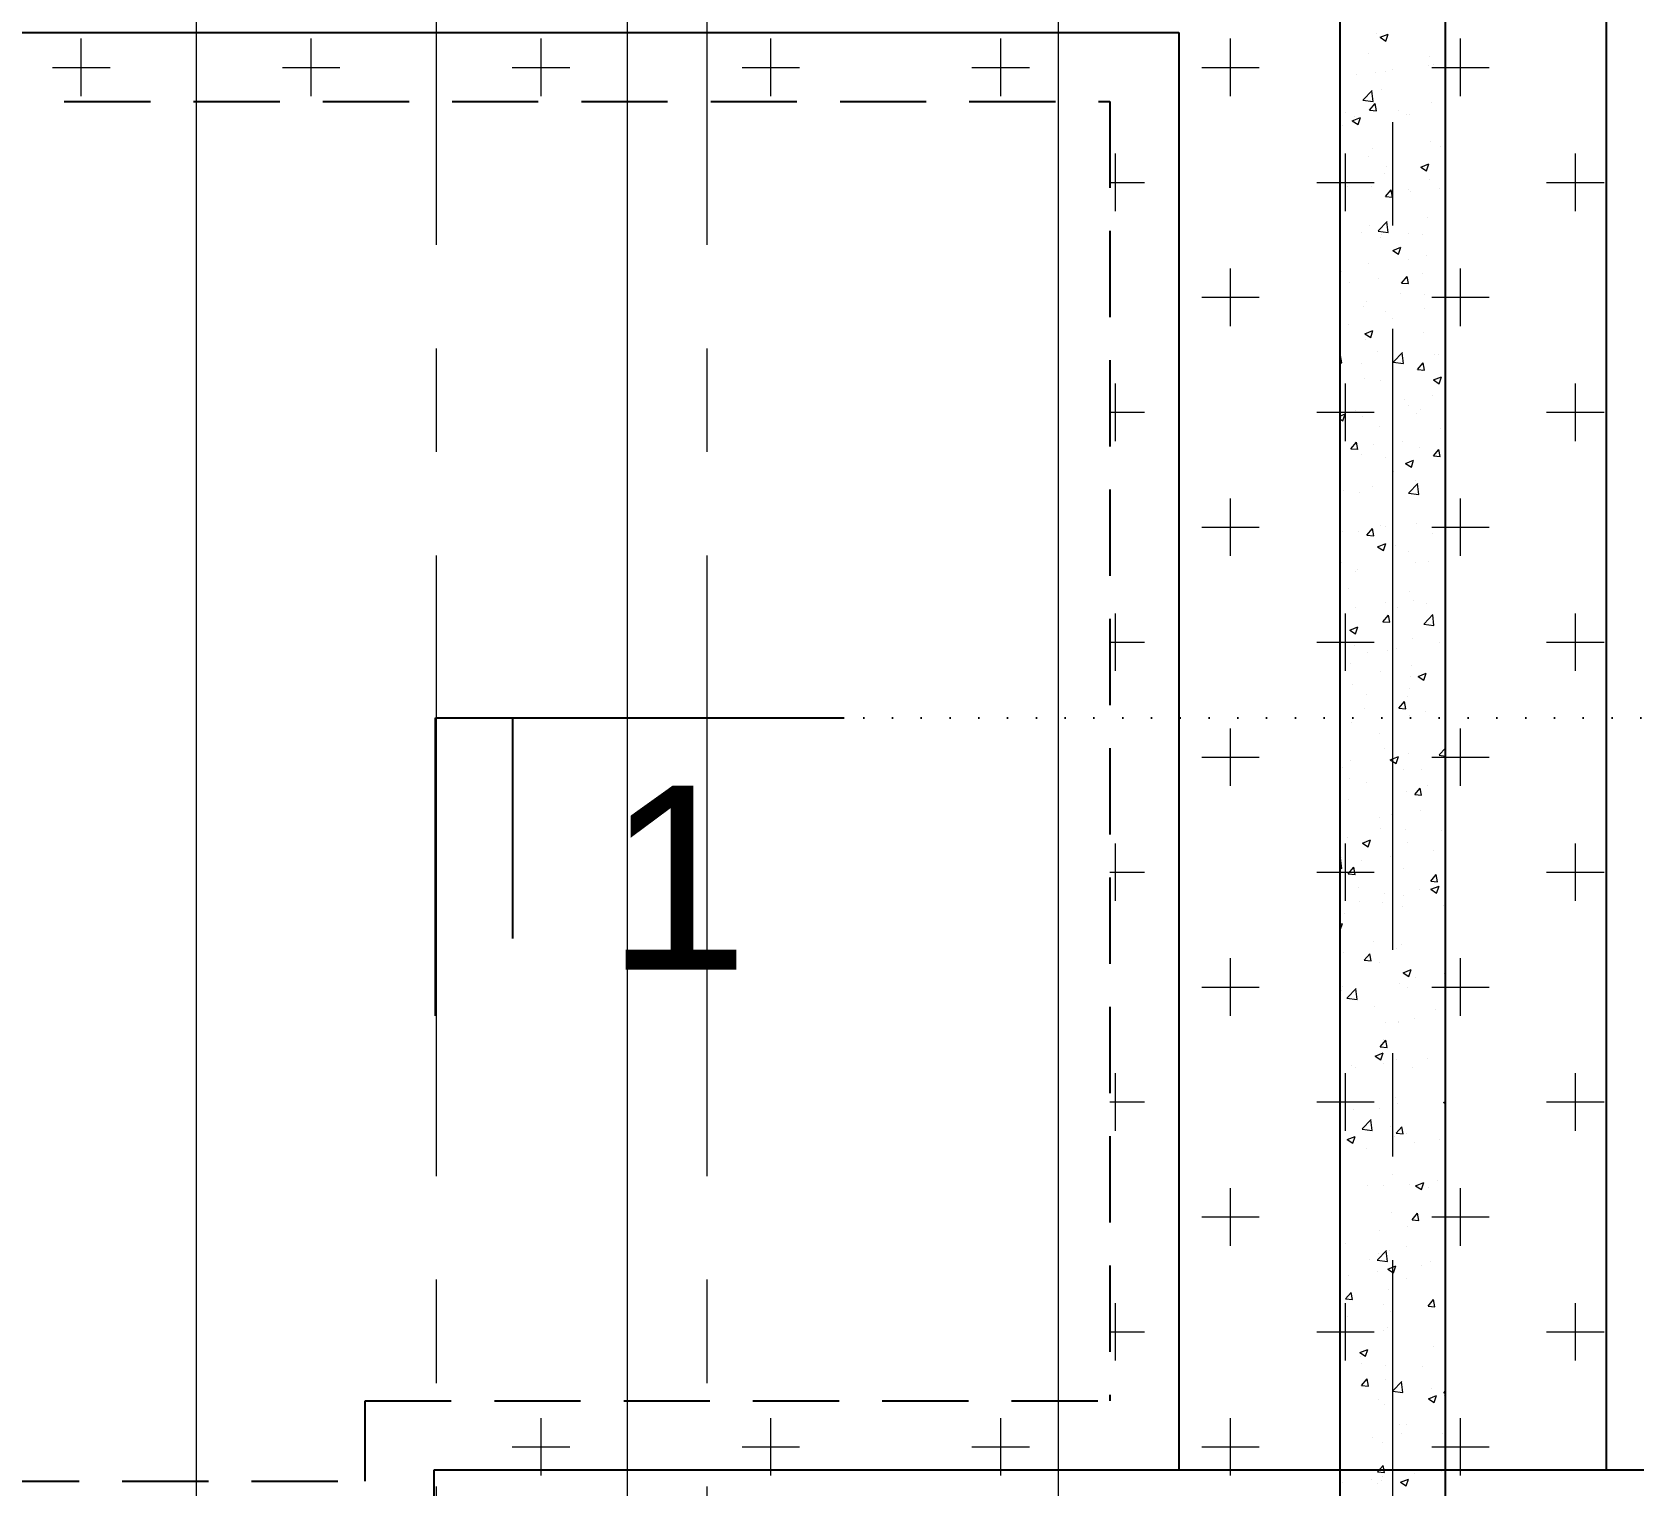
# Model space of a CAD drawing. Header units: inches. Extents: x 1472972 to 1563198, y -500444 to -382436.
# Drawn here: x 1502455 to 1505940, y -427585 to -424423 of the extents above; entities that cross this region are included whole.
import ezdxf

# ---------------------------------------------------------------- set-up
doc = ezdxf.new("R2010")
doc.units = ezdxf.units.IN
doc.header["$MEASUREMENT"] = 0
for name, pattern in [('( Hidden )', [0.375, 0.25, -0.125]), ('CONTINOUS', [0]), ('DOT', [0.25, 0, -0.25]), ('HIDDEN', [0.375, 0.25, -0.125]), ('SKY CITY 100MT BASEMENT AND HP COLUMN GRID$0$CENTER2', [1.125, 0.75, -0.125, 0.125, -0.125])]:
    doc.linetypes.add(name, pattern=pattern)
for name, color, linetype, lineweight in [('HATCH', 7, 'Continuous', 18), ('R C C  HATCH', 8, 'Continuous', 18), ('RAMP', 8, 'Continuous', 9), ('SKY CITY 100MT BASEMENT AND HP COLUMN GRID$0$cen-line', 8, 'SKY CITY 100MT BASEMENT AND HP COLUMN GRID$0$CENTER2', 0)]:
    doc.layers.add(name, color=color, linetype=linetype, lineweight=lineweight)
for name, color, linetype in [('S-DIAPHRAGM WALL', 1, 'Continuous'), ('S-FOOTING', 4, 'Continuous'), ('S-PCC', 7, 'HIDDEN'), ('S-RCC WALL', 6, 'Continuous'), ('S-SEC. MARK', 1, 'Continuous')]:
    doc.layers.add(name, color=color, linetype=linetype)
doc.styles.add('SANSSERIF', font='arial.ttf')

msp = doc.modelspace()

# ---------------------------------------------------------------- hatches: boundary and pattern name
at = {"layer": 'RAMP'}
h = msp.add_hatch(dxfattribs=at)
h.set_pattern_fill('ANSI31', color=8, scale=7500, angle=45)
edge = h.paths.add_edge_path()
edge.add_line((1497367.8, -429124.4), (1505554.9, -429124.4))
edge.add_line((1505554.9, -429124.4), (1505554.9, -423024.4))
edge.add_line((1505554.9, -423024.4), (1497887.9, -423024.4))
edge.add_arc((1497862.9, -420909.5), 2115.1, 256.4614, 270.6758, ccw=False)
edge.add_line((1497367.8, -422965.8), (1497367.8, -429124.4))
at = {"layer": 'S-DIAPHRAGM WALL', "true_color": 0x828282}
h = msp.add_hatch(color=8, dxfattribs=at)
h.dxf.hatch_style = 1
h.paths.add_polyline_path([(1476764.5, -386180.6), (1477769.1, -460913.6), (1517028.6, -460913.6), (1517028.6, -420907.7), (1519026.1, -420907.7), (1519026.1, -386180.6)], flags=16)
h.paths.add_polyline_path([(1476156.4, -385580.6), (1477177.1, -461513.6), (1517628.6, -461513.6), (1517628.6, -421507.7), (1519626.1, -421507.7), (1519626.1, -385580.6)])

# ---------------------------------------------------------------- linework, layer by layer
at = {"layer": 'HATCH', "color": 8, "linetype": 'Continuous'}
for p, q in [((1502562.5, -424562.5), (1502562.5, -424437.5)), ((1503062.5, -424562.5), (1503062.5, -424437.5)), ((1503562.5, -424562.5), (1503562.5, -424437.5)), ((1504062.5, -424562.5), (1504062.5, -424437.5)), ((1504562.5, -424562.5), (1504562.5, -424437.5)), ((1505062.5, -424562.5), (1505062.5, -424437.5)), ((1505562.5, -424562.5), (1505562.5, -424437.5)), ((1502500, -424500), (1502625, -424500)), ((1503000, -424500), (1503125, -424500)), ((1503500, -424500), (1503625, -424500)), ((1504000, -424500), (1504125, -424500)), ((1504500, -424500), (1504625, -424500)), ((1505000, -424500), (1505125, -424500)), ((1505500, -424500), (1505625, -424500)), ((1504812.5, -424812.5), (1504812.5, -424687.5)), ((1505312.5, -424812.5), (1505312.5, -424687.5)), ((1505812.5, -424812.5), (1505812.5, -424687.5)), ((1504799.9, -424750), (1504875, -424750)), ((1505250, -424750), (1505375, -424750)), ((1505750, -424750), (1505875, -424750)), ((1505062.5, -425062.5), (1505062.5, -424937.5)), ((1505562.5, -425062.5), (1505562.5, -424937.5)), ((1505000, -425000), (1505125, -425000)), ((1505500, -425000), (1505625, -425000)), ((1504812.5, -425312.5), (1504812.5, -425187.5)), ((1505312.5, -425312.5), (1505312.5, -425187.5)), ((1505812.5, -425312.5), (1505812.5, -425187.5)), ((1504799.9, -425250), (1504875, -425250)), ((1505250, -425250), (1505375, -425250)), ((1505750, -425250), (1505875, -425250)), ((1505062.5, -425562.5), (1505062.5, -425437.5)), ((1505562.5, -425562.5), (1505562.5, -425437.5)), ((1505000, -425500), (1505125, -425500)), ((1505500, -425500), (1505625, -425500)), ((1504812.5, -425812.5), (1504812.5, -425687.5)), ((1505312.5, -425812.5), (1505312.5, -425687.5)), ((1505812.5, -425812.5), (1505812.5, -425687.5)), ((1504799.9, -425750), (1504875, -425750)), ((1505250, -425750), (1505375, -425750)), ((1505750, -425750), (1505875, -425750)), ((1505062.5, -426062.5), (1505062.5, -425937.5)), ((1505562.5, -426062.5), (1505562.5, -425937.5)), ((1505000, -426000), (1505125, -426000)), ((1505500, -426000), (1505625, -426000)), ((1504812.5, -426312.5), (1504812.5, -426187.5)), ((1505312.5, -426312.5), (1505312.5, -426187.5)), ((1505812.5, -426312.5), (1505812.5, -426187.5)), ((1504799.9, -426250), (1504875, -426250)), ((1505250, -426250), (1505375, -426250)), ((1505750, -426250), (1505875, -426250)), ((1505062.5, -426562.5), (1505062.5, -426437.5)), ((1505562.5, -426562.5), (1505562.5, -426437.5)), ((1505000, -426500), (1505125, -426500)), ((1505500, -426500), (1505625, -426500)), ((1504812.5, -426812.5), (1504812.5, -426687.5)), ((1505312.5, -426812.5), (1505312.5, -426687.5)), ((1505812.5, -426812.5), (1505812.5, -426687.5)), ((1504799.9, -426750), (1504875, -426750)), ((1505250, -426750), (1505375, -426750)), ((1505750, -426750), (1505875, -426750)), ((1505062.5, -427062.5), (1505062.5, -426937.5)), ((1505562.5, -427062.5), (1505562.5, -426937.5)), ((1505000, -427000), (1505125, -427000)), ((1505500, -427000), (1505625, -427000)), ((1504812.5, -427312.5), (1504812.5, -427187.5)), ((1505312.5, -427312.5), (1505312.5, -427187.5)), ((1505812.5, -427312.5), (1505812.5, -427187.5)), ((1504799.9, -427250), (1504875, -427250)), ((1505250, -427250), (1505375, -427250)), ((1505750, -427250), (1505875, -427250)), ((1503562.5, -427562.5), (1503562.5, -427437.5)), ((1504062.5, -427562.5), (1504062.5, -427437.5)), ((1504562.5, -427562.5), (1504562.5, -427437.5)), ((1505062.5, -427562.5), (1505062.5, -427437.5)), ((1505562.5, -427562.5), (1505562.5, -427437.5)), ((1503500, -427500), (1503625, -427500)), ((1504000, -427500), (1504125, -427500)), ((1504500, -427500), (1504625, -427500)), ((1505000, -427500), (1505125, -427500)), ((1505500, -427500), (1505625, -427500))]:
    msp.add_line(p, q, dxfattribs=at)
at = {"layer": 'R C C  HATCH', "linetype": 'Continuous'}
for p, q in [((1505380.2, -424426.7), (1505380.2, -424426.7)), ((1505388.1, -424434.6), (1505405.6, -424427.9)), ((1505388.1, -424434.6), (1505400.5, -424443)), ((1505400.5, -424443), (1505405.6, -424427.9)), ((1505361.9, -424470.8), (1505361.9, -424470.8)), ((1505495.4, -424476.4), (1505495.4, -424476.4)), ((1505335.9, -424516.5), (1505335.9, -424516.5)), ((1505377.1, -424510), (1505377.1, -424510)), ((1505398.5, -424508.2), (1505398.5, -424508.2)), ((1505414.6, -424504.3), (1505414.6, -424504.3)), ((1505493.2, -424495.8), (1505493.2, -424495.8)), ((1505503.4, -424494), (1505503.4, -424494)), ((1505350.8, -424570.2), (1505370.2, -424550)), ((1505372.4, -424574.4), (1505369.6, -424550.6)), ((1505391.1, -424547.3), (1505391.1, -424547.3)), ((1505350.1, -424570.9), (1505372.4, -424574.4)), ((1505365, -424592.8), (1505377.1, -424578.5)), ((1505365, -424592.8), (1505379.9, -424594.1)), ((1505374.1, -424593.2), (1505374.1, -424593.2)), ((1505379.9, -424594.2), (1505377, -424578.5)), ((1505427.4, -424594.4), (1505427.4, -424594.4)), ((1505500.4, -424577.2), (1505500.4, -424577.2)), ((1505305.2, -424627.2), (1505305.2, -424627.2)), ((1505312.2, -424597.8), (1505312.2, -424597.8)), ((1505327.3, -424615.9), (1505344.8, -424609.2)), ((1505327.3, -424615.9), (1505339.7, -424624.3)), ((1505332.7, -424606.8), (1505332.7, -424606.8)), ((1505339.7, -424624.3), (1505344.8, -424609.2)), ((1505445.6, -424603.5), (1505445.6, -424603.5)), ((1505451, -424602.2), (1505451, -424602.2)), ((1505497.3, -424660.4), (1505497.3, -424660.4)), ((1505361.6, -424693), (1505361.6, -424693)), ((1505371.1, -424676.4), (1505371.1, -424676.4)), ((1505519.5, -424672.2), (1505519.5, -424672.2)), ((1505397, -424731.2), (1505397, -424731.2)), ((1505400.7, -424714.7), (1505400.7, -424714.7)), ((1505476.5, -424716.6), (1505494, -424709.8)), ((1505476.5, -424716.6), (1505488.9, -424725)), ((1505488.9, -424725), (1505494, -424709.9)), ((1505316.2, -424759.2), (1505316.2, -424759.2)), ((1505368, -424759.6), (1505368, -424759.6)), ((1505399.7, -424780.9), (1505411.7, -424766.5)), ((1505414.6, -424782.2), (1505411.7, -424766.5)), ((1505449.7, -424764.8), (1505449.7, -424764.8)), ((1505453.8, -424770.8), (1505453.8, -424770.8)), ((1505494.3, -424743.6), (1505494.3, -424743.6)), ((1505516.3, -424762.5), (1505516.3, -424762.5)), ((1505399.7, -424780.9), (1505414.6, -424782.2)), ((1505383.9, -424855.2), (1505403.4, -424834.9)), ((1505405.5, -424859.3), (1505402.7, -424835.5)), ((1505491.3, -424826.9), (1505491.3, -424826.9)), ((1505347.2, -424858.3), (1505347.2, -424858.3)), ((1505365, -424842.9), (1505365, -424842.9)), ((1505383.3, -424855.8), (1505405.5, -424859.3)), ((1505388, -424869.4), (1505388, -424869.4)), ((1505390.3, -424863.9), (1505390.3, -424863.9)), ((1505450.6, -424861.1), (1505450.6, -424861.1)), ((1505480.7, -424863.9), (1505480.7, -424863.9)), ((1505415.7, -424897.9), (1505433.2, -424891.1)), ((1505415.7, -424897.9), (1505428.1, -424906.2)), ((1505428.1, -424906.2), (1505433.2, -424891.1)), ((1505488.2, -424910.1), (1505488.2, -424910.1)), ((1505304.4, -424943.8), (1505304.4, -424943.8)), ((1505362, -424926.1), (1505362, -424926.1)), ((1505450.2, -424918.8), (1505450.2, -424918.8)), ((1505322.2, -424968), (1505322.2, -424968)), ((1505384.8, -424959.7), (1505384.8, -424959.7)), ((1505434.4, -424968.9), (1505446.4, -424954.6)), ((1505434.4, -424968.9), (1505449.3, -424970.2)), ((1505449.3, -424970.3), (1505446.4, -424954.6)), ((1505479.5, -424947.3), (1505479.5, -424947.3)), ((1505358.9, -425009.3), (1505358.9, -425009.3)), ((1505432, -424991.7), (1505432, -424991.7)), ((1505485.2, -424993.3), (1505485.2, -424993.3)), ((1505351.3, -425019.6), (1505351.3, -425019.6)), ((1505399.9, -425031.3), (1505399.9, -425031.3)), ((1505413.7, -425045.9), (1505413.7, -425045.9)), ((1505484.7, -425025.3), (1505484.7, -425025.3)), ((1505319, -425058.3), (1505319, -425058.3)), ((1505354.8, -425079.1), (1505372.3, -425072.4)), ((1505354.8, -425079.1), (1505367.3, -425087.5)), ((1505367.3, -425087.5), (1505372.3, -425072.4)), ((1505482.1, -425076.5), (1505482.1, -425076.5)), ((1505355.9, -425092.5), (1505355.9, -425092.5)), ((1505382.3, -425118.8), (1505382.3, -425118.8)), ((1505417.1, -425140.1), (1505436.5, -425119.8)), ((1505299.9, -425129.2), (1505301.8, -425126.9)), ((1505299.9, -425142.2), (1505304.7, -425142.6)), ((1505304.7, -425142.6), (1505301.8, -425126.9)), ((1505348, -425144.5), (1505348, -425144.5)), ((1505416.4, -425140.7), (1505438.7, -425144.2)), ((1505438.6, -425144.2), (1505435.9, -425120.4)), ((1505469.1, -425157), (1505481.1, -425142.6)), ((1505484, -425158.3), (1505481.1, -425142.6)), ((1505505.8, -425123.7), (1505505.8, -425123.7)), ((1505515.7, -425124.4), (1505515.7, -425124.4)), ((1505352.8, -425175.8), (1505352.8, -425175.8)), ((1505389.6, -425180.5), (1505389.6, -425180.5)), ((1505469.1, -425157), (1505484, -425158.3)), ((1505479.1, -425159.8), (1505479.1, -425159.8)), ((1505504.1, -425179.8), (1505521.6, -425173.1)), ((1505504.1, -425179.8), (1505516.5, -425188.2)), ((1505516.5, -425188.2), (1505521.6, -425173.1)), ((1505440.1, -425222.3), (1505440.1, -425222.3)), ((1505502.7, -425214.1), (1505502.7, -425214.1)), ((1505299.9, -425258.2), (1505311.5, -425253.7)), ((1505306.4, -425268.8), (1505311.5, -425253.7)), ((1505333.6, -425246.5), (1505333.6, -425246.5)), ((1505349.8, -425259), (1505349.8, -425259)), ((1505449.5, -425235.4), (1505449.5, -425235.4)), ((1505467, -425252.2), (1505467, -425252.2)), ((1505476.1, -425243), (1505476.1, -425243)), ((1505299.9, -425264.4), (1505306.5, -425268.8)), ((1505303.7, -425260.4), (1505303.7, -425260.4)), ((1505386.3, -425280.1), (1505386.3, -425280.1)), ((1505519.7, -425285.7), (1505519.7, -425285.7)), ((1505324.4, -425329.3), (1505336.5, -425315)), ((1505339.4, -425330.7), (1505336.5, -425315)), ((1505374.3, -425320.9), (1505374.3, -425320.9)), ((1505436.9, -425312.7), (1505436.9, -425312.7)), ((1505473, -425326.2), (1505473, -425326.2)), ((1505324.4, -425329.3), (1505339.4, -425330.6)), ((1505346.8, -425342.2), (1505346.8, -425342.2)), ((1505399.2, -425347.9), (1505399.2, -425347.9)), ((1505443.2, -425361.1), (1505460.7, -425354.4)), ((1505443.2, -425361.1), (1505455.7, -425369.5)), ((1505455.7, -425369.5), (1505460.7, -425354.4)), ((1505503.8, -425345), (1505515.8, -425330.7)), ((1505503.8, -425345), (1505518.7, -425346.3)), ((1505518.7, -425346.4), (1505515.8, -425330.7)), ((1505417.3, -425379.2), (1505417.3, -425379.2)), ((1505308.5, -425419.5), (1505308.5, -425419.5)), ((1505343.7, -425425.4), (1505343.7, -425425.4)), ((1505371.1, -425411.3), (1505371.1, -425411.3)), ((1505449.6, -425425.7), (1505471.8, -425429.1)), ((1505450.2, -425425), (1505469.7, -425404.7)), ((1505465.8, -425398.8), (1505465.8, -425398.8)), ((1505471.8, -425429.1), (1505469, -425405.3)), ((1505470, -425409.4), (1505470, -425409.4)), ((1505359.1, -425517.4), (1505371.2, -425503)), ((1505374.1, -425518.7), (1505371.2, -425503)), ((1505388.9, -425497), (1505388.9, -425497)), ((1505400, -425497.4), (1505400, -425497.4)), ((1505466.9, -425492.6), (1505466.9, -425492.6)), ((1505305.4, -425509.9), (1505305.4, -425509.9)), ((1505340.7, -425508.7), (1505340.7, -425508.7)), ((1505359.1, -425517.4), (1505374.1, -425518.7)), ((1505368.6, -425507), (1505368.6, -425507)), ((1505382.4, -425542.4), (1505399.9, -425535.7)), ((1505394.8, -425550.8), (1505399.9, -425535.7)), ((1505502.1, -425512.6), (1505502.1, -425512.6)), ((1505382.4, -425542.4), (1505394.8, -425550.8)), ((1505421.3, -425540.6), (1505421.3, -425540.6)), ((1505448.8, -425551.9), (1505448.8, -425551.9)), ((1505303, -425577), (1505303, -425577)), ((1505334.3, -425596), (1505334.3, -425596)), ((1505337.6, -425591.9), (1505337.6, -425591.9)), ((1505463.9, -425575.9), (1505463.9, -425575.9)), ((1505492.2, -425575.2), (1505492.2, -425575.2)), ((1505318.9, -425634.1), (1505318.9, -425634.1)), ((1505452.3, -425639.7), (1505452.3, -425639.7)), ((1505334.6, -425675.1), (1505334.6, -425675.1)), ((1505398.5, -425664.4), (1505398.5, -425664.4)), ((1505426.4, -425673.8), (1505426.4, -425673.8)), ((1505460.9, -425659.1), (1505460.9, -425659.1)), ((1505489, -425665.6), (1505489, -425665.6)), ((1505393.8, -425705.4), (1505405.9, -425691.1)), ((1505393.8, -425705.4), (1505408.8, -425706.7)), ((1505408.7, -425706.8), (1505405.8, -425691.1)), ((1505482.7, -425710.6), (1505504.9, -425714)), ((1505483.3, -425709.9), (1505502.8, -425689.6)), ((1505504.9, -425714), (1505502.2, -425690.3)), ((1505321.6, -425723.7), (1505339.1, -425716.9)), ((1505321.6, -425723.7), (1505334, -425732)), ((1505334, -425732.1), (1505339.1, -425716.9)), ((1505457.8, -425742.3), (1505457.8, -425742.3)), ((1505331.6, -425758.3), (1505331.6, -425758.3)), ((1505360.6, -425772.4), (1505360.6, -425772.4)), ((1505403.6, -425767.5), (1505403.6, -425767.5)), ((1505423.2, -425764.2), (1505423.2, -425764.2)), ((1505517.9, -425751.7), (1505517.9, -425751.7)), ((1505322.9, -425795.4), (1505322.9, -425795.4)), ((1505388.1, -425813.6), (1505388.1, -425813.6)), ((1505456.4, -425801), (1505456.4, -425801)), ((1505328.5, -425841.5), (1505328.5, -425841.5)), ((1505452.1, -425850.3), (1505452.1, -425850.3)), ((1505454.8, -425825.5), (1505454.8, -425825.5)), ((1505470.8, -425824.3), (1505488.3, -425817.6)), ((1505470.8, -425824.3), (1505483.2, -425832.7)), ((1505483.2, -425832.7), (1505488.3, -425817.6)), ((1505357.4, -425862.8), (1505357.4, -425862.8)), ((1505428.5, -425893.5), (1505440.6, -425879.1)), ((1505443.4, -425894.8), (1505440.5, -425879.1)), ((1505448, -425868.5), (1505448, -425868.5)), ((1505302.2, -425893.5), (1505302.2, -425893.5)), ((1505353.9, -425894.5), (1505353.9, -425894.5)), ((1505428.5, -425893.5), (1505443.4, -425894.8)), ((1505451.7, -425908.8), (1505451.7, -425908.8)), ((1505487.4, -425900.2), (1505487.4, -425900.2)), ((1505325.5, -425924.8), (1505325.5, -425924.8)), ((1505386.4, -425948.9), (1505386.4, -425948.9)), ((1505397.7, -425981), (1505397.7, -425981)), ((1505516.5, -425994.8), (1505529.9, -425980.8)), ((1505305.2, -426022.3), (1505305.2, -426022.3)), ((1505322.4, -426008), (1505322.4, -426008)), ((1505410, -426005.6), (1505427.5, -425998.9)), ((1505410, -426005.6), (1505422.4, -426014)), ((1505422.4, -426014), (1505427.5, -425998.9)), ((1505448.7, -425992), (1505448.7, -425992)), ((1505515.9, -425995.5), (1505529.9, -425997.7)), ((1505320.6, -426047.5), (1505320.6, -426047.5)), ((1505357.9, -426055.9), (1505357.9, -426055.9)), ((1505438.7, -426027.9), (1505438.7, -426027.9)), ((1505478.5, -426026.7), (1505478.5, -426026.7)), ((1505319.4, -426091.2), (1505319.4, -426091.2)), ((1505445.7, -426075.2), (1505445.7, -426075.2)), ((1505463.2, -426081.5), (1505475.2, -426067.2)), ((1505463.2, -426081.5), (1505478.1, -426082.8)), ((1505478.1, -426082.9), (1505475.2, -426067.2)), ((1505491.4, -426061.5), (1505491.4, -426061.5)), ((1505387.4, -426130.2), (1505387.4, -426130.2)), ((1505412.7, -426125.3), (1505412.7, -426125.3)), ((1505475.3, -426117.1), (1505475.3, -426117.1)), ((1505388.9, -426155), (1505388.9, -426155)), ((1505442.6, -426158.4), (1505442.6, -426158.4)), ((1505522.4, -426160.6), (1505522.4, -426160.6)), ((1505316.4, -426174.4), (1505316.4, -426174.4)), ((1505349.2, -426186.9), (1505366.7, -426180.2)), ((1505349.2, -426186.9), (1505361.6, -426195.3)), ((1505361.6, -426195.3), (1505366.6, -426180.2)), ((1505447.3, -426185.1), (1505447.3, -426185.1)), ((1505299.9, -426220.5), (1505302.3, -426218)), ((1505301.5, -426210.1), (1505301.5, -426210.1)), ((1505304.4, -426242.4), (1505301.6, -426218.7)), ((1505347, -426224), (1505347, -426224)), ((1505409.5, -426215.7), (1505409.5, -426215.7)), ((1505504.2, -426203.2), (1505504.2, -426203.2)), ((1505299.9, -426241.8), (1505304.4, -426242.4)), ((1505313.3, -426257.7), (1505313.3, -426257.7)), ((1505318.6, -426253.9), (1505330.6, -426239.5)), ((1505318.6, -426253.9), (1505333.5, -426255.2)), ((1505333.5, -426255.2), (1505330.6, -426239.5)), ((1505439.6, -426241.7), (1505439.6, -426241.7)), ((1505497.9, -426269.6), (1505509.9, -426255.2)), ((1505497.9, -426269.6), (1505512.8, -426270.9)), ((1505512.8, -426270.9), (1505509.9, -426255.2)), ((1505340.3, -426282.7), (1505340.3, -426282.7)), ((1505397, -426297.6), (1505397, -426297.6)), ((1505438.5, -426301.9), (1505438.5, -426301.9)), ((1505473.7, -426288.4), (1505473.7, -426288.4)), ((1505498.4, -426287.5), (1505515.9, -426280.8)), ((1505498.4, -426287.5), (1505510.8, -426295.9)), ((1505510.8, -426295.9), (1505515.9, -426280.8)), ((1505343.8, -426314.3), (1505343.8, -426314.3)), ((1505393, -426316.3), (1505393, -426316.3)), ((1505436.5, -426324.9), (1505436.5, -426324.9)), ((1505526.4, -426322), (1505526.4, -426322)), ((1505299.9, -426363.7), (1505305.8, -426361.5)), ((1505300.7, -426376.6), (1505305.8, -426361.5)), ((1505310.3, -426340.9), (1505310.3, -426340.9)), ((1505299.9, -426376), (1505300.8, -426376.6)), ((1505372.7, -426400.5), (1505372.7, -426400.5)), ((1505433.5, -426408.1), (1505433.5, -426408.1)), ((1505307.2, -426424.1), (1505307.2, -426424.1)), ((1505353.2, -426441.9), (1505365.3, -426427.6)), ((1505353.2, -426441.9), (1505368.2, -426443.2)), ((1505368.2, -426443.3), (1505365.3, -426427.6)), ((1505424, -426415.5), (1505424, -426415.5)), ((1505386.7, -426446.8), (1505386.7, -426446.8)), ((1505437.6, -426468.8), (1505455.1, -426462.1)), ((1505437.6, -426468.8), (1505450, -426477.2)), ((1505450, -426477.2), (1505455, -426462.1)), ((1505464.8, -426478.3), (1505464.8, -426478.3)), ((1505527.4, -426470), (1505527.4, -426470)), ((1505304.2, -426507.3), (1505304.2, -426507.3)), ((1505306.9, -426499.1), (1505306.9, -426499.1)), ((1505316, -426523.2), (1505335.4, -426502.9)), ((1505337.6, -426527.3), (1505334.8, -426503.6)), ((1505430.5, -426491.3), (1505430.5, -426491.3)), ((1505446.6, -426501.7), (1505446.6, -426501.7)), ((1505300.8, -426526.7), (1505300.8, -426526.7)), ((1505315.3, -426523.9), (1505337.6, -426527.4)), ((1505375.3, -426543.2), (1505375.3, -426543.2)), ((1505399, -426576.9), (1505399, -426576.9)), ((1505427.4, -426574.6), (1505427.4, -426574.6)), ((1505428, -426576.8), (1505428, -426576.8)), ((1505461.6, -426568.6), (1505461.6, -426568.6)), ((1505508.7, -426548.8), (1505508.7, -426548.8)), ((1505301.2, -426590.6), (1505301.2, -426590.6)), ((1505387.9, -426630), (1505400, -426615.6)), ((1505396.2, -426614.2), (1505396.2, -426614.2)), ((1505402.9, -426631.3), (1505400, -426615.6)), ((1505376.7, -426650.1), (1505394.2, -426643.4)), ((1505376.7, -426650.1), (1505389.2, -426658.5)), ((1505387.9, -426630), (1505402.9, -426631.3)), ((1505389.1, -426658.5), (1505394.2, -426643.4)), ((1505325.5, -426670.3), (1505325.5, -426670.3)), ((1505333.3, -426675.5), (1505333.3, -426675.5)), ((1505395.9, -426667.2), (1505395.9, -426667.2)), ((1505424.4, -426657.8), (1505424.4, -426657.8)), ((1505459, -426675.9), (1505459, -426675.9)), ((1505490.5, -426654.8), (1505490.5, -426654.8)), ((1505421.3, -426741), (1505421.3, -426741)), ((1505424.8, -426753.4), (1505424.8, -426753.4)), ((1505525.9, -426750.8), (1505529.9, -426749.2)), ((1505525.9, -426750.8), (1505529.9, -426753.5)), ((1505330.1, -426765.8), (1505330.1, -426765.8)), ((1505349.1, -426808.1), (1505368.6, -426787.9)), ((1505370.7, -426812.3), (1505367.9, -426788.5)), ((1505385.9, -426763.3), (1505385.9, -426763.3)), ((1505315.9, -426831.4), (1505333.4, -426824.7)), ((1505328.3, -426839.8), (1505333.4, -426824.7)), ((1505348.5, -426808.8), (1505370.7, -426812.3)), ((1505410.3, -426803.7), (1505410.3, -426803.7)), ((1505418.3, -426824.2), (1505418.3, -426824.2)), ((1505422.6, -426818), (1505434.7, -426803.7)), ((1505422.6, -426818), (1505437.6, -426819.3)), ((1505437.6, -426819.4), (1505434.7, -426803.7)), ((1505445.8, -426818.2), (1505445.8, -426818.2)), ((1505300, -426843.2), (1505300, -426843.2)), ((1505315.9, -426831.4), (1505328.3, -426839.8)), ((1505329.6, -426831.6), (1505329.6, -426831.6)), ((1505359, -426852), (1505359, -426852)), ((1505463, -426837.3), (1505463, -426837.3)), ((1505516.9, -426831.2), (1505516.9, -426831.2)), ((1505360.6, -426930.8), (1505360.6, -426930.8)), ((1505395.5, -426930.7), (1505395.5, -426930.7)), ((1505415.3, -426907.4), (1505415.3, -426907.4)), ((1505451.1, -426929.8), (1505451.1, -426929.8)), ((1505465.1, -426932.1), (1505482.6, -426925.3)), ((1505477.5, -426940.5), (1505482.6, -426925.3)), ((1505513.7, -426921.6), (1505513.7, -426921.6)), ((1505465.1, -426932.1), (1505477.6, -426940.5)), ((1505494, -426936.4), (1505494, -426936.4)), ((1505412.2, -426990.7), (1505412.2, -426990.7)), ((1505457.3, -427006.1), (1505469.4, -426991.7)), ((1505472.2, -427007.4), (1505469.3, -426991.7)), ((1505385.4, -427028.4), (1505385.4, -427028.4)), ((1505447.9, -427020.2), (1505447.9, -427020.2)), ((1505457.3, -427006.1), (1505472.3, -427007.4)), ((1505311.9, -427058.5), (1505311.9, -427058.5)), ((1505445.4, -427064.1), (1505445.4, -427064.1)), ((1505364.6, -427092.1), (1505364.6, -427092.1)), ((1505381.6, -427093.7), (1505403.9, -427097.2)), ((1505382.3, -427093.1), (1505401.7, -427072.8)), ((1505385.2, -427079.9), (1505385.2, -427079.9)), ((1505403.8, -427097.2), (1505401.1, -427073.4)), ((1505409.2, -427073.9), (1505409.2, -427073.9)), ((1505498.1, -427097.7), (1505498.1, -427097.7)), ((1505319.6, -427127), (1505319.6, -427127)), ((1505382.2, -427118.8), (1505382.2, -427118.8)), ((1505404.3, -427113.4), (1505421.8, -427106.6)), ((1505404.3, -427113.4), (1505416.7, -427121.7)), ((1505416.7, -427121.7), (1505421.8, -427106.6)), ((1505445.1, -427134.8), (1505445.1, -427134.8)), ((1505476.9, -427106.3), (1505476.9, -427106.3)), ((1505312.7, -427178.4), (1505324.7, -427164.1)), ((1505327.6, -427179.8), (1505324.7, -427164.1)), ((1505406.1, -427157.1), (1505406.1, -427157.1)), ((1505312.7, -427178.4), (1505327.6, -427179.8)), ((1505395.6, -427191.2), (1505395.6, -427191.2)), ((1505411.1, -427204.9), (1505411.1, -427204.9)), ((1505492, -427194.1), (1505504.1, -427179.8)), ((1505492, -427194.1), (1505506.9, -427195.4)), ((1505506.9, -427195.5), (1505504, -427179.8)), ((1505529.1, -427196.9), (1505529.1, -427196.9)), ((1505316.4, -427217.4), (1505316.4, -427217.4)), ((1505403.1, -427240.3), (1505403.1, -427240.3)), ((1505394.8, -427247.3), (1505394.8, -427247.3)), ((1505343.5, -427294.6), (1505361, -427287.9)), ((1505343.5, -427294.6), (1505355.9, -427303)), ((1505345.3, -427303.5), (1505345.3, -427303.5)), ((1505355.9, -427303), (1505361, -427287.9)), ((1505503.2, -427282.7), (1505503.2, -427282.7)), ((1505529.9, -427304.8), (1505529.9, -427304.8)), ((1505346.9, -427319), (1505346.9, -427319)), ((1505400.1, -427323.6), (1505400.1, -427323.6)), ((1505480.4, -427324.6), (1505480.4, -427324.6)), ((1505347.4, -427366.5), (1505359.4, -427352.1)), ((1505347.4, -427366.5), (1505362.3, -427367.8)), ((1505362.3, -427367.8), (1505359.4, -427352.1)), ((1505399.6, -427352.5), (1505399.6, -427352.5)), ((1505414.8, -427378.6), (1505437, -427382.1)), ((1505415.4, -427378), (1505434.9, -427357.7)), ((1505437, -427382.1), (1505434.2, -427358.3)), ((1505437.4, -427381.3), (1505437.4, -427381.3)), ((1505500, -427373.1), (1505500, -427373.1)), ((1505526.7, -427382.2), (1505529.9, -427378.3)), ((1505526.7, -427382.2), (1505529.9, -427382.5)), ((1505384.4, -427396.5), (1505384.4, -427396.5)), ((1505397, -427406.8), (1505397, -427406.8)), ((1505492.7, -427395.3), (1505510.2, -427388.6)), ((1505492.7, -427395.3), (1505505.1, -427403.7)), ((1505505.1, -427403.7), (1505510.2, -427388.6)), ((1505526.9, -427388), (1505526.9, -427388)), ((1505430.7, -427451.7), (1505430.7, -427451.7)), ((1505444.3, -427451.4), (1505444.3, -427451.4)), ((1505299.9, -427469.3), (1505300.1, -427469.2)), ((1505299.9, -427469.8), (1505300.1, -427469.2)), ((1505371.7, -427479.9), (1505371.7, -427479.9)), ((1505434.3, -427471.7), (1505434.3, -427471.7)), ((1505523.8, -427471.3), (1505523.8, -427471.3)), ((1505528.9, -427459.2), (1505528.9, -427459.2)), ((1505394, -427490), (1505394, -427490)), ((1505382.1, -427554.5), (1505394.1, -427540.2)), ((1505382.1, -427554.5), (1505397, -427555.8)), ((1505397, -427555.9), (1505394.1, -427540.2)), ((1505463.2, -427557.8), (1505463.2, -427557.8)), ((1505520.8, -427554.5), (1505520.8, -427554.5)), ((1505305.9, -427578.5), (1505305.9, -427578.5)), ((1505368.5, -427570.3), (1505368.5, -427570.3)), ((1505382, -427579.4), (1505382, -427579.4)), ((1505390.9, -427573.2), (1505390.9, -427573.2)), ((1505394, -427563.9), (1505394, -427563.9)), ((1505431.9, -427576.6), (1505449.4, -427569.9)), ((1505431.9, -427576.6), (1505444.3, -427585)), ((1505444.3, -427585), (1505449.3, -427569.9))]:
    msp.add_line(p, q, dxfattribs=at)
at = {"layer": 'RAMP', "color": 8}
msp.add_lwpolyline([(1497367.8, -429124.4), (1505529.9, -429125.2), (1505529.9, -423024.4), (1497887.9, -423024.4, -0.062102), (1497367.8, -422965.8)], format="xyb", close=True, dxfattribs=at)
at = {"layer": 'S-FOOTING'}
for p, q in [((1505879.9, -427550.2), (1505879.9, -423899.4)), ((1497887.9, -424424.4), (1504949.9, -424424.4)), ((1504949.9, -424424.4), (1504949.9, -427550.2))]:
    msp.add_line(p, q, dxfattribs=at)
at = {"layer": 'S-FOOTING', "linetype": 'CONTINOUS'}
for p, q in [((1503329.9, -431150.2), (1503329.9, -427550.2)), ((1503329.9, -427550.2), (1507129.9, -427550.2))]:
    msp.add_line(p, q, dxfattribs=at)
at = {"layer": 'S-PCC', "linetype": '( Hidden )', "ltscale": 750}
for p, q in [((1496337.9, -424574.4), (1504799.9, -424574.4)), ((1504799.9, -424574.4), (1504799.9, -427400.2)), ((1503179.9, -427574.4), (1503179.9, -427400.2)), ((1503179.9, -427400.2), (1504799.9, -427400.2)), ((1490557.9, -427574.4), (1503179.9, -427574.4))]:
    msp.add_line(p, q, dxfattribs=at)
at = {"layer": 'S-RCC WALL'}
for p, q in [((1505299.9, -423024.4), (1505299.9, -429124.4)), ((1505299.9, -423024.4), (1505299.9, -429124.4)), ((1505529.9, -429124.4), (1505529.9, -423024.4)), ((1505529.9, -429124.4), (1505529.9, -423024.4))]:
    msp.add_line(p, q, dxfattribs=at)
at = {"layer": 'S-SEC. MARK', "extrusion": (3.78781e-24, -6.18596e-08, 1)}
for p, q in [((1503333.3, -426562.8, -0.3), (1503333.3, -425914.7, -0.3)), ((1503333.3, -425914.7, -0.3), (1504221.9, -425914.7, -0.3)), ((1503501.4, -426394.7, -0.3), (1503501.4, -425914.7, -0.3)), ((1503501.4, -425914.7, -0.3), (1504221.9, -425914.7, -0.3)), ((1503333.3, -426562.8, -0.3), (1503333.3, -426562.8, -0.3))]:
    msp.add_line(p, q, dxfattribs=at)
at = {"layer": 'S-SEC. MARK', "linetype": 'DOT', "ltscale": 250}
msp.add_line((1503889, -425914.7, 0.5), (1508829, -425914.7, -0.3), dxfattribs=at)
at = {"layer": 'SKY CITY 100MT BASEMENT AND HP COLUMN GRID$0$cen-line', "color": 8, "ltscale": 1800}
for p, q in [((1503334.4, -383036.2), (1503334.4, -462083.8)), ((1503922.9, -383036.2), (1503922.9, -462083.8)), ((1505414.9, -416968.8), (1505414.9, -431348.6))]:
    msp.add_line(p, q, dxfattribs=at)

# ---------------------------------------------------------------- texts
at = {"layer": 'S-SEC. MARK', "extrusion": (-3.09299e-08, 1.15432e-07, 1), "style": 'SANSSERIF'}
msp.add_text('1', height=400, dxfattribs=at).set_placement((1503703.8, -426462.2, -0.4))

doc.saveas('drawing.dxf')
